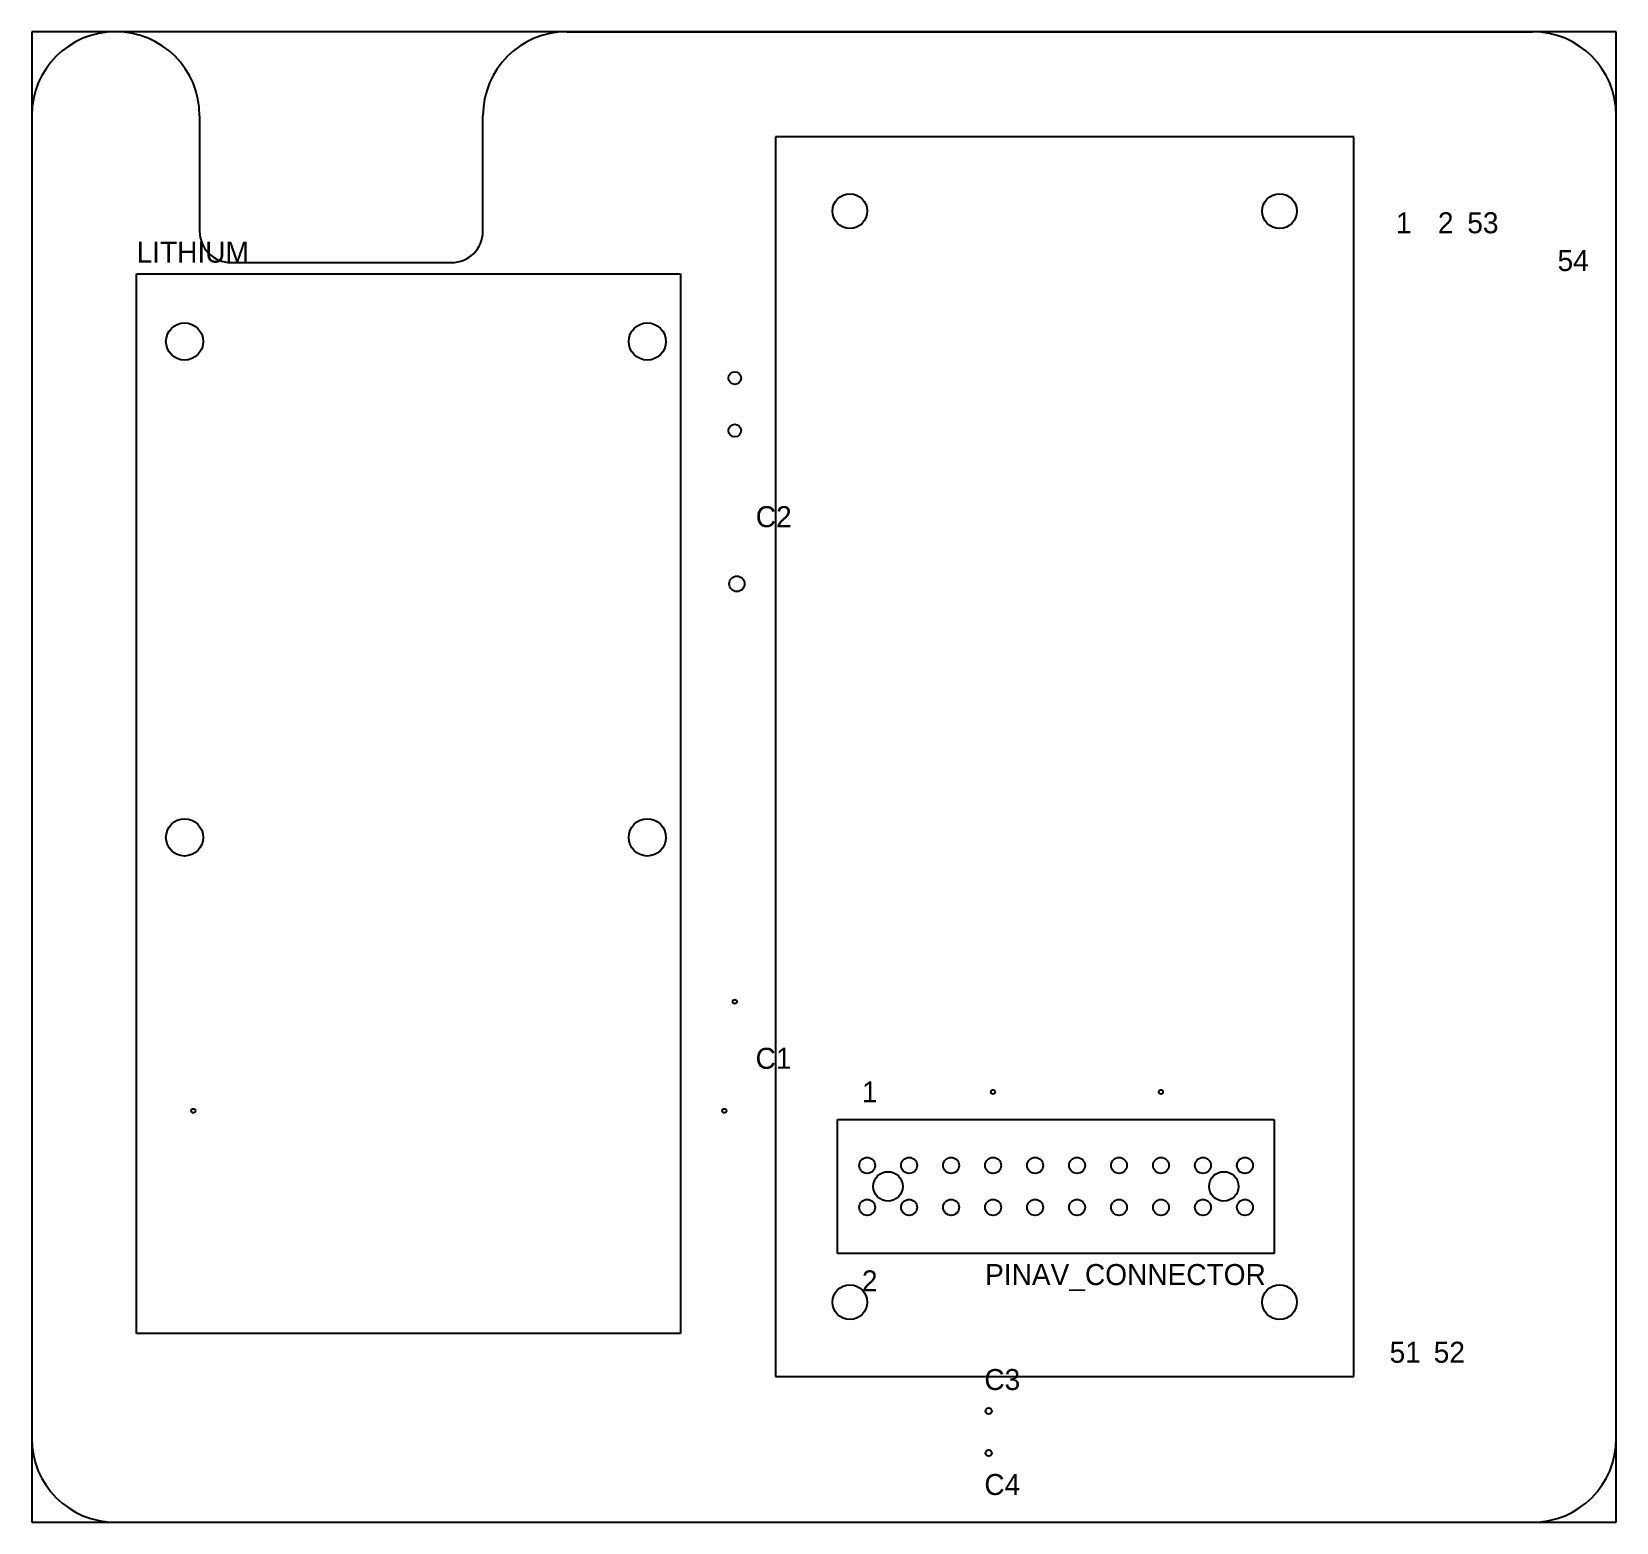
# Model space of a CAD drawing. Extents: x 0 to 95.9, y 0 to 90.2.
import ezdxf
from ezdxf.enums import TextEntityAlignment as Align

# ---------------------------------------------------------------- set-up
doc = ezdxf.new("R2010")
doc.units = 0
for name, color, linetype in [('20', 30, 'CONTINUOUS'), ('21', 253, 'CONTINUOUS'), ('25', 253, 'CONTINUOUS'), ('44', 253, 'CONTINUOUS')]:
    doc.layers.add(name, color=color, linetype=linetype)

msp = doc.modelspace()

# ---------------------------------------------------------------- linework, layer by layer
at = {"layer": '20'}
for p, q in [((32.385, 90.17), (90.805, 90.17)), ((0, 85.09), (0, 5.08)), ((10.16, 85.09), (10.16, 78.105)), ((27.305, 78.105), (27.305, 85.09)), ((95.885, 5.08), (95.885, 85.09)), ((12.065, 76.2), (25.4, 76.2)), ((5.08, 0), (90.805, 0))]:
    msp.add_line(p, q, dxfattribs=at)
for centre, radius in [((49.51, 79.32), 1.05), ((75.51, 79.32), 1.05), ((9.25, 71.43), 1.125), ((37.25, 71.43), 1.125), ((9.25, 41.43), 1.125), ((37.25, 41.43), 1.125), ((50.554, 21.59), 0.4826), ((53.094, 21.59), 0.4826), ((55.634, 21.59), 0.4826), ((58.174, 21.59), 0.4826), ((60.714, 21.59), 0.4826), ((63.254, 21.59), 0.4826), ((65.794, 21.59), 0.4826), ((68.334, 21.59), 0.4826), ((70.874, 21.59), 0.4826), ((73.414, 21.59), 0.4826), ((51.816, 20.32), 0.889), ((72.136, 20.32), 0.889), ((50.554, 19.05), 0.4826), ((53.094, 19.05), 0.4826), ((55.634, 19.05), 0.4826), ((58.174, 19.05), 0.4826), ((60.714, 19.05), 0.4826), ((63.254, 19.05), 0.4826), ((65.794, 19.05), 0.4826), ((68.334, 19.05), 0.4826), ((70.874, 19.05), 0.4826), ((73.414, 19.05), 0.4826), ((49.51, 13.32), 1.05), ((75.51, 13.32), 1.05)]:
    msp.add_circle(centre, radius, dxfattribs=at)
for centre, radius, start, end in [((5.08, 85.09), 5.08, 90, 180), ((5.08, 85.09), 5.08, 0, 90), ((32.385, 85.09), 5.08, 90, 180), ((90.805, 85.09), 5.08, 0, 90), ((12.065, 78.105), 1.905, 180, 270), ((25.4, 78.105), 1.905, 270, 0), ((5.08, 5.08), 5.08, 180, 270), ((90.805, 5.08), 5.08, 270, 0)]:
    msp.add_arc(centre, radius, start, end, dxfattribs=at)
at = {"layer": '21'}
for p, q in [((95.885, 90.17), (0, 90.17)), ((0, 90.17), (0, 0)), ((95.885, 0), (95.885, 90.17)), ((45.01, 83.82), (45.01, 8.82)), ((80.01, 83.82), (45.01, 83.82)), ((80.01, 8.82), (80.01, 83.82)), ((6.35, 11.43), (6.35, 75.53)), ((6.35, 75.53), (39.25, 75.53)), ((39.25, 75.53), (39.25, 11.43)), ((48.768, 16.2687), (48.768, 24.3713)), ((48.768, 24.3713), (75.184, 24.3713)), ((75.184, 24.3713), (75.184, 16.2687)), ((75.184, 16.2687), (48.768, 16.2687)), ((39.25, 11.43), (6.35, 11.43)), ((45.01, 8.82), (80.01, 8.82)), ((0, 0), (95.885, 0))]:
    msp.add_line(p, q, dxfattribs=at)
at = {"layer": '44'}
for centre, radius in [((42.545, 69.215), 0.381), ((42.545, 66.04), 0.381), ((42.672, 56.769), 0.4657), ((42.545, 31.496), 0.127), ((58.166, 26.035), 0.127), ((68.326, 26.035), 0.127), ((9.779, 24.892), 0.127), ((41.91, 24.892), 0.127), ((57.912, 6.731), 0.1905), ((57.912, 4.191), 0.1905)]:
    msp.add_circle(centre, radius, dxfattribs=at)

# ---------------------------------------------------------------- texts
at = {"layer": '21'}
msp.add_text('LITHIUM', height=1.27, dxfattribs=at).set_placement((6.35, 76.2))
for s, p in [('1', (51.181, 26.67)), ('2', (51.181, 15.24))]:
    msp.add_text(s, height=1.27, dxfattribs=at).set_placement(p, align=Align.TOP_RIGHT)
at = {"layer": '25'}
for s, p in [('1', (82.55, 77.978)), ('2', (85.09, 77.978)), ('53', (86.868, 77.978)), ('54', (92.329, 75.692)), ('C2', (43.815, 60.198)), ('51', (82.169, 9.652)), ('52', (84.836, 9.652))]:
    msp.add_text(s, height=1.27, dxfattribs=at).set_placement(p)
for s, p in [('C1', (45.974, 28.702)), ('PINAV_CONNECTOR', (74.676, 15.621)), ('C3', (59.817, 9.271)), ('C4', (59.817, 2.921))]:
    msp.add_text(s, height=1.27, dxfattribs=at).set_placement(p, align=Align.TOP_RIGHT)

doc.saveas('drawing.dxf')
